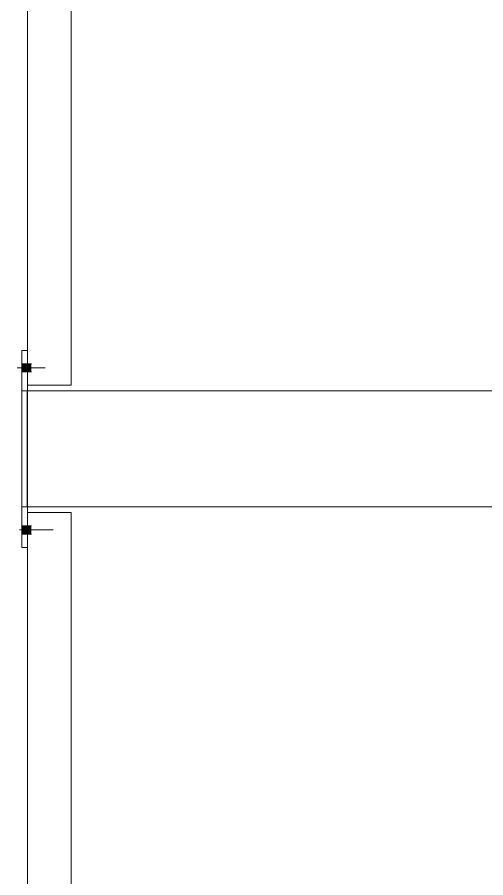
# Model space of a CAD drawing. Header units: millimetres. Extents: x -220592 to 404889, y -217665 to 38245.
# Drawn here: x 26443 to 27251, y -34606 to -33121 of the extents above; entities that cross this region are included whole.
import ezdxf

# ---------------------------------------------------------------- set-up
doc = ezdxf.new("R2010")
doc.units = ezdxf.units.MM
doc.linetypes.add('XKITLINE00', pattern=[0])
doc.layers.add('000 - 0_HIDE_OBJ_FRAMING_DEF_SUB_1', color=7, linetype='Continuous')

# ---------------------------------------------------------------- blocks, each defined once
blk = doc.blocks.new('*A14211')
at = {"layer": '000 - 0_HIDE_OBJ_FRAMING_DEF_SUB_1', "color": 7, "linetype": 'XKITLINE00', "lineweight": 0}
for p, q in [((-183.453349, 175.088511), (-184.203349, 175.088511)), ((-184.203349, 175.088511), (-184.203349, 162.288511)), ((-183.453349, 175.088511), (-183.453349, 162.288511)), ((-183.453349, 162.288511), (-184.203349, 162.288511))]:
    blk.add_line(p, q, dxfattribs=at)
blk = doc.blocks.new('*A14283')
at = {"layer": '000 - 0_HIDE_OBJ_FRAMING_DEF_SUB_1', "color": 7, "linetype": 'XKITLINE00', "lineweight": 0}
for p, q in [((-184.203349, 177.888511), (-184.303349, 177.888511)), ((-184.303349, 177.888511), (-184.303349, 174.488511)), ((-184.203349, 177.288511), (-184.203349, 175.088511)), ((-184.303349, 177.188511), (-184.203349, 177.188511)), ((-184.203349, 175.188511), (-184.303349, 175.188511)), ((-184.303349, 174.488511), (-184.203349, 174.488511))]:
    blk.add_line(p, q, dxfattribs=at)
blk = doc.blocks.new('*A14288')
at = {"layer": '000 - 0_HIDE_OBJ_FRAMING_DEF_SUB_1'}
for points in [[(-184.303, 174.859), (-184.203, 174.859), (-184.203, 174.719), (-184.303, 174.719)], [(-184.303, 174.859), (-184.203, 174.859), (-184.203, 174.719), (-184.303, 174.719)], [(-184.203, 174.859), (-184.138, 174.859), (-184.138, 174.719), (-184.203, 174.719)], [(-184.203, 174.859), (-184.138, 174.859), (-184.138, 174.719), (-184.203, 174.719)]]:
    blk.add_hatch(color=7, dxfattribs=at).paths.add_polyline_path(points, flags=17)
at = {"layer": '000 - 0_HIDE_OBJ_FRAMING_DEF_SUB_1', "color": 7, "linetype": 'XKITLINE00', "lineweight": 0}
for p, q in [((-184.303, 174.859), (-184.203, 174.859)), ((-184.303, 174.859), (-184.203, 174.859)), ((-184.203, 174.859), (-184.138, 174.859)), ((-184.203, 174.859), (-184.138, 174.859)), ((-184.341, 174.789), (-183.762, 174.789)), ((-184.341, 174.789), (-183.762, 174.789)), ((-184.303, 174.719), (-184.203, 174.719)), ((-184.303, 174.719), (-184.203, 174.719)), ((-184.203, 174.719), (-184.138, 174.719)), ((-184.203, 174.719), (-184.138, 174.719))]:
    blk.add_line(p, q, dxfattribs=at)
blk = doc.blocks.new('*A14289')
at = {"layer": '000 - 0_HIDE_OBJ_FRAMING_DEF_SUB_1'}
for points in [[(-184.203, 177.519), (-184.303, 177.519), (-184.303, 177.659), (-184.203, 177.659)], [(-184.203, 177.519), (-184.303, 177.519), (-184.303, 177.659), (-184.203, 177.659)], [(-184.138, 177.519), (-184.203, 177.519), (-184.203, 177.659), (-184.138, 177.659)], [(-184.138, 177.519), (-184.203, 177.519), (-184.203, 177.659), (-184.138, 177.659)]]:
    blk.add_hatch(color=7, dxfattribs=at).paths.add_polyline_path(points, flags=17)
at = {"layer": '000 - 0_HIDE_OBJ_FRAMING_DEF_SUB_1', "color": 7, "linetype": 'XKITLINE00', "lineweight": 0}
for p, q in [((-184.383, 177.589), (-183.903, 177.589)), ((-184.383, 177.589), (-183.903, 177.589)), ((-184.303, 177.659), (-184.203, 177.659)), ((-184.303, 177.659), (-184.203, 177.659)), ((-184.303, 177.519), (-184.203, 177.519)), ((-184.303, 177.519), (-184.203, 177.519)), ((-184.203, 177.659), (-184.138, 177.659)), ((-184.203, 177.659), (-184.138, 177.659)), ((-184.203, 177.519), (-184.138, 177.519)), ((-184.203, 177.519), (-184.138, 177.519))]:
    blk.add_line(p, q, dxfattribs=at)
blk = doc.blocks.new('*A14290')
at = {"layer": '000 - 0_HIDE_OBJ_FRAMING_DEF_SUB_1', "color": 7, "linetype": 'XKITLINE00', "lineweight": 0}
for p, q in [((-184.211249, 177.188511), (-172.994673, 177.188511)), ((-184.211249, 175.188511), (-184.211249, 177.188511)), ((-172.972866, 177.188511), (-172.356761, 177.188511)), ((-172.340186, 177.188511), (-172.319607, 177.188511)), ((-171.648652, 177.188511), (-171.153485, 177.188511)), ((-184.211249, 175.188511), (-173.046746, 175.188511)), ((-173.025037, 175.188511), (-172.369788, 175.188511)), ((-171.648652, 175.188511), (-171.153485, 175.188511))]:
    blk.add_line(p, q, dxfattribs=at)
blk = doc.blocks.new('*A14291')
at = {"layer": '000 - 0_HIDE_OBJ_FRAMING_DEF_SUB_1', "color": 7, "linetype": 'XKITLINE00', "lineweight": 0}
for p, q in [((-183.453349, 190.088511), (-184.203349, 190.088511)), ((-184.203349, 190.088511), (-184.203349, 177.288511)), ((-183.453349, 190.088511), (-183.453349, 177.288511)), ((-183.453349, 177.288511), (-184.203349, 177.288511))]:
    blk.add_line(p, q, dxfattribs=at)
blk = doc.blocks.new('W-1-PP18-ST_20260402-011103_LOWER_PL')
at = {"layer": '000 - 0_HIDE_OBJ_FRAMING_DEF_SUB_1', "color": 7, "lineweight": 0, "xscale": 100, "yscale": 100, "zscale": 100}
for name in ['*A14291', '*A14283', '*A14289', '*A14290', '*A14211', '*A14288']:
    blk.add_blockref(name, (17759.3349, -35779.0805), dxfattribs=at)

msp = doc.modelspace()

# ---------------------------------------------------------------- block references
at = {"layer": 'Defpoints', "color": 7}
msp.add_blockref('W-1-PP18-ST_20260402-011103_LOWER_PL', (27121.4984, -15705.7702), dxfattribs=at)

doc.saveas('drawing.dxf')
